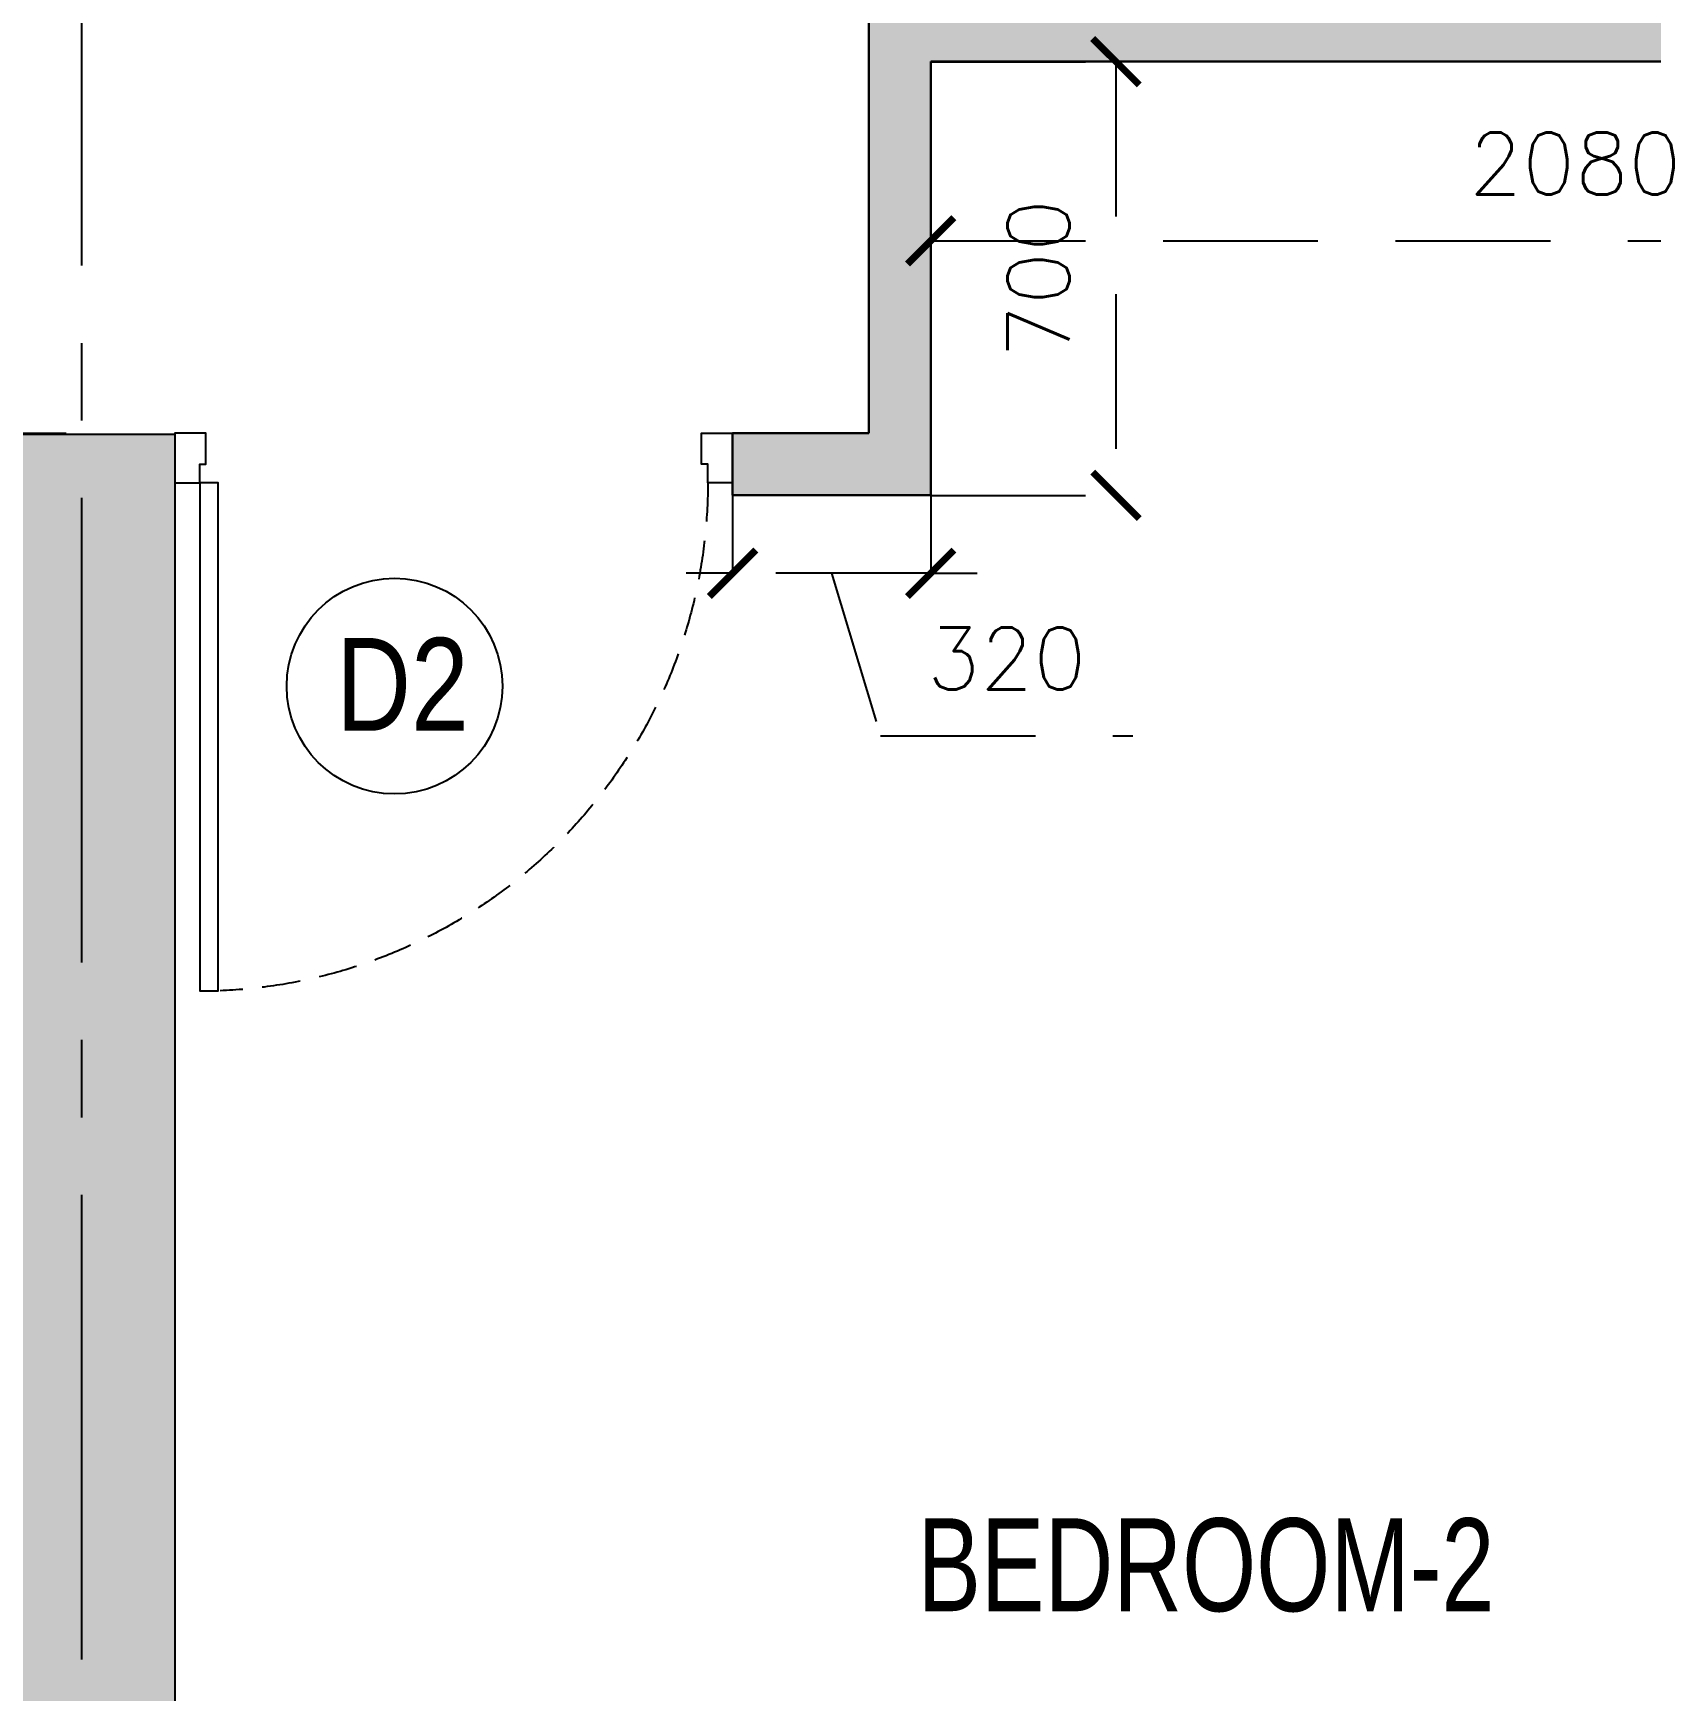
# Model space of a CAD drawing. Header units: millimetres. Extents: x 1180970 to 1231451, y -5737889 to -5695638.
# Drawn here: x 1222383 to 1224994, y -5717479 to -5714803 of the extents above; entities that cross this region are included whole.
import ezdxf
from ezdxf.enums import TextEntityAlignment as Align

# ---------------------------------------------------------------- set-up
doc = ezdxf.new("R2010")
doc.units = ezdxf.units.MM
doc.header["$LTSCALE"] = 1000
doc.header["$MEASUREMENT"] = 0
for name, pattern in [('3BHK-A$1$AUDIT_D_120904163729-0', [0]), ('3BHK-A$2$HIDDEN', [0.375, 0.25, -0.125]), ('AUDIT_D_120904163729-0', [0]), ('T8(T9 IS SIMILAR) - GROUND FLOOR - DIMENSION & TEXTING$0$HIDDEN', [0.375, 0.25, -0.125]), ('T8_REFUGE COLUMNS$0$CENTER2', [1.125, 0.75, -0.125, 0.125, -0.125])]:
    doc.linetypes.add(name, pattern=pattern)
doc.layers.get('0').update_dxf_attribs({"linetype": 'AUDIT_D_120904163729-0'})
for name, color, linetype in [('3BHK-A$0$A-DOOR-FULL', 2, 'Continuous'), ('3BHK-A$1$A-HATCH -160', 251, '3BHK-A$1$AUDIT_D_120904163729-0'), ('T8(T9 IS SIMILAR) - GROUND FLOOR - DIMENSION & TEXTING$0$A-DIMENSIONS', 2, 'T8(T9 IS SIMILAR) - GROUND FLOOR - DIMENSION & TEXTING$0$HIDDEN'), ('T8(T9 IS SIMILAR) - GROUND FLOOR - DIMENSION & TEXTING$0$a-window-no', 125, 'Continuous'), ('T8_REFUGE COLUMNS$0$A-CENTERLINE', 193, 'T8_REFUGE COLUMNS$0$CENTER2'), ('T8_REFUGE COLUMNS$0$A-RCC COLS', 3, 'Continuous')]:
    doc.layers.add(name, color=color, linetype=linetype)
for name, color, linetype, lineweight in [('3BHK-A$2$A-WALL- 160', 6, 'Continuous', 30), ('T8(T9 IS SIMILAR) - GROUND FLOOR - DIMENSION & TEXTING$0$a-Text', 4, 'Continuous', 0), ('T8(T9 IS SIMILAR) - GROUND FLOOR$0$D&W', 8, 'Continuous', 25)]:
    doc.layers.add(name, color=color, linetype=linetype, lineweight=lineweight)
doc.layers.add('T8_REFUGE COLUMNS$0$COL-HATCH', color=7, linetype='Continuous', lineweight=25, true_color=0xa3a3a3)
doc.styles.add('T8(T9 IS SIMILAR) - GROUND FLOOR - DIMENSION & TEXTING$0$ARIAL ARROW', font='swisscl.ttf')
doc.styles.add('T8(T9 IS SIMILAR) - GROUND FLOOR - DIMENSION & TEXTING$0$LODHA STANDERD', font='sanss___.ttf')
doc.styles.add('T8(T9 IS SIMILAR) - GROUND FLOOR - DIMENSION & TEXTING$0$Romans 1', font='romans.shx', dxfattribs={"height": 100})
doc.dimstyles.new('T8(T9 IS SIMILAR) - GROUND FLOOR - DIMENSION & TEXTING$0$ALPINE S', dxfattribs={"dimscale": 0, "dimtxt": 100, "dimasz": 75, "dimexe": 0, "dimexo": 0, "dimgap": 75, "dimtad": 1, "dimdec": 0, "dimzin": 0, "dimdsep": 46, "dimtxsty": 'T8(T9 IS SIMILAR) - GROUND FLOOR - DIMENSION & TEXTING$0$Romans 1', "dimblk": 'T8(T9 IS SIMILAR) - GROUND FLOOR - DIMENSION & TEXTING$0$_ArchTick', "dimcen": 0.09, "dimclrd": 256, "dimclre": 256, "dimclrt": 7, "dimadec": 0, "dimazin": 0, "dimtfac": 1, "dimtdec": 0, "dimtofl": 0, "dimtmove": 1, "dimatfit": 0, "dimldrblk": 'T8(T9 IS SIMILAR) - GROUND FLOOR - DIMENSION & TEXTING$0$_Open90', "dimfxl": 1, "dimtolj": 1, "dimtzin": 0, "dimarcsym": 0})

# ---------------------------------------------------------------- blocks, each defined once
blk = doc.blocks.new('*U168')
for points in [[(0, 0), (0, 820), (30, 820), (30, 0)], [(-40, 0), (0, 0), (0, -30), (10, -30), (10, -80), (-40, -80)], [(860, 0), (820, 0), (820, -30), (810, -30), (810, -80), (860, -80)]]:
    blk.add_lwpolyline(points, close=True)
at = {"color": 0, "linetype": 'ByBlock', "ltscale": 0.25}
blk.add_arc((-1.2, -0.5), 821.2, 0.0347, 87.627, dxfattribs=at)
blk = doc.blocks.new('3BHK-A')
at = {"layer": '3BHK-A$1$A-HATCH -160', "linetype": 'ByBlock'}
h = blk.add_hatch(dxfattribs=at)
h.set_pattern_fill('ZIGZAG', color=256, scale=250)
h.set_pattern_definition([(9e-15, (1e-08, 0), (31.25, 31.25), [31.25, -31.25]), (90, (31.25, 0), (-31.25, 31.25), [31.25, -31.25])])
h.paths.add_polyline_path([(1185182.8, -5714749.5), (1186532.7, -5714749.5), (1186532.7, -5714149.5), (1186632.7, -5714149.5), (1186632.7, -5714749.5), (1188712.7, -5714749.5), (1188712.7, -5714049.5), (1189032.5, -5714049.5), (1189032.5, -5714149.5), (1188812.7, -5714149.5), (1188812.7, -5715449.5), (1189032.5, -5715449.5), (1189032.5, -5715549.5), (1188712.7, -5715549.5), (1188712.7, -5714849.5), (1186632.7, -5714849.5), (1186632.7, -5715664.5), (1186532.7, -5715664.5), (1186532.7, -5714849.5), (1185182.8, -5714849.5)])
h.paths.add_polyline_path([(1185182.8, -5713249.5), (1185782.7, -5713249.5), (1185782.7, -5713149.5), (1185182.8, -5713149.5)])
h.paths.add_polyline_path([(1186532.7, -5710699.5), (1186632.7, -5710699.5), (1186632.7, -5713249.5), (1186532.7, -5713249.5)])
h.paths.add_polyline_path([(1186532.7, -5717399.5), (1186632.7, -5717399.5), (1186632.7, -5716414.5), (1186532.7, -5716414.5)])
h.paths.add_polyline_path([(1194902.2, -5715375), (1194082.3, -5715375), (1194082.3, -5715475), (1194902.2, -5715475)])
h.paths.add_polyline_path([(1195782.2, -5715375), (1196682.2, -5715375), (1196682.2, -5715475), (1195782.2, -5715475)])
h.paths.add_polyline_path([(1194132.5, -5714149.9), (1196532.4, -5714149.9), (1196532.4, -5714049.9), (1194132.5, -5714049.9)])
h.paths.add_polyline_path([(1197432.4, -5711800.2), (1197532.4, -5711800.2), (1197532.4, -5714149.9), (1197432.4, -5714149.9)])
h.paths.add_polyline_path([(1198282.4, -5714149.9), (1198958.7, -5714149.9), (1198958.7, -5714049.9), (1198282.4, -5714049.9)])
h.paths.add_polyline_path([(1196871.9, -5720208.6), (1196082.2, -5720209.7), (1196082.3, -5720109.7), (1196082.2, -5720109.7), (1196182.2, -5720109.7), (1196871.9, -5720108.6)])
h.paths.add_polyline_path([(1193397.2, -5709939.9), (1193882.3, -5709939.6), (1193882.3, -5710040.1), (1193397.3, -5710040.1)])
h.paths.add_polyline_path([(1186632.7, -5708554.7), (1187192.3, -5708554.8), (1187192.3, -5708654.7), (1186632.7, -5708654.7)])
h.paths.add_polyline_path([(1194182.3, -5715724), (1194082.3, -5715724), (1194082.3, -5715474), (1194182.3, -5715474)])
at = {"layer": '3BHK-A$2$A-WALL- 160', "linetype": 'ByBlock'}
for p, q in [((1188812.7, -5715448.5, 0), (1188812.7, -5714148.5, 0)), ((1188712.7, -5714848.5, 0), (1186632.7, -5714848.5, 0)), ((1188712.7, -5715548.5, 0), (1188712.7, -5714848.5, 0)), ((1188812.7, -5715448.5, 0), (1189032.5, -5715448.5, 0)), ((1189032.5, -5715448.5, 0), (1189032.5, -5715548.5, 0)), ((1189932.4, -5715448.5, 0), (1189932.5, -5715448.5, 0)), ((1188712.7, -5715548.5, 0), (1189032.5, -5715548.5, 0)), ((1189932.4, -5715548.5, 0), (1189932.5, -5715548.5, 0))]:
    blk.add_line(p, q, dxfattribs=at)
at = {"layer": '3BHK-A$0$A-DOOR-FULL', "linetype": '3BHK-A$2$HIDDEN', "rotation": 180}
blk.add_blockref('*U168', (1189892.5, -5715528.5, 0), dxfattribs=at)
blk = doc.blocks.new('T8_REFUGE COLUMNS')
at = {"layer": 'T8_REFUGE COLUMNS$0$COL-HATCH', "linetype": 'ByBlock'}
h = blk.add_hatch(color=256, dxfattribs=at)
h.dxf.hatch_style = 1
h.paths.add_polyline_path([(1222612.1, -5719684.9), (1222312.1, -5719684.9), (1222312.1, -5715449.9), (1222612.1, -5715449.9)])
at = {"layer": 'T8_REFUGE COLUMNS$0$A-CENTERLINE'}
blk.add_line((1222462.1, -5720802.9), (1222462.1, -5702690.8), dxfattribs=at)
at = {"layer": 'T8_REFUGE COLUMNS$0$A-RCC COLS', "linetype": 'ByBlock'}
blk.add_lwpolyline([(1222612.1, -5719684.9), (1222312.1, -5719684.9), (1222312.1, -5715449.9), (1222612.1, -5715449.9)], close=True, dxfattribs=at)
blk = doc.blocks.new('T8(T9 IS SIMILAR) - GROUND FLOOR')
at = {"layer": 'T8(T9 IS SIMILAR) - GROUND FLOOR$0$D&W', "linetype": 'ByBlock'}
blk.add_blockref('T8_REFUGE COLUMNS', (0, 0), dxfattribs=at)
at = {"layer": 'T8(T9 IS SIMILAR) - GROUND FLOOR$0$D&W', "linetype": 'ByBlock', "xscale": -1}
blk.add_blockref('3BHK-A', (2412544.6, 0), dxfattribs=at)
blk = doc.blocks.new('T8(T9 IS SIMILAR) - GROUND FLOOR - DIMENSION & TEXTING$0$_ArchTick')
at = {"color": 0, "linetype": 'ByBlock', "const_width": 0.15}
blk.add_lwpolyline([(-0.5, -0.5), (0.5, 0.5)], dxfattribs=at)
blk = doc.blocks.new('*D632')
at = {"layer": 'T8(T9 IS SIMILAR) - GROUND FLOOR - DIMENSION & TEXTING$0$A-DIMENSIONS', "linetype": 'T8(T9 IS SIMILAR) - GROUND FLOOR - DIMENSION & TEXTING$0$HIDDEN', "lineweight": -2, "transparency": 16777216}
for p, q in [((1223831.7, -5714848.7), (1224130.7, -5714848.7)), ((1223831.7, -5715548.7), (1224130.7, -5715548.7))]:
    blk.add_line(p, q, dxfattribs=at)
at = {"layer": 'T8(T9 IS SIMILAR) - GROUND FLOOR - DIMENSION & TEXTING$0$A-DIMENSIONS', "lineweight": -2, "transparency": 16777216}
blk.add_line((1224130.7, -5714848.7), (1224130.7, -5715548.7), dxfattribs=at)
at = {"layer": 'T8(T9 IS SIMILAR) - GROUND FLOOR - DIMENSION & TEXTING$0$A-DIMENSIONS', "linetype": 'ByBlock', "lineweight": -2, "transparency": 16777216, "xscale": 75, "yscale": 75, "zscale": 75}
for p, rotation in [((1224130.7, -5714848.7), 90), ((1224130.7, -5715548.7), 270)]:
    blk.add_blockref('T8(T9 IS SIMILAR) - GROUND FLOOR - DIMENSION & TEXTING$0$_ArchTick', p, dxfattribs=dict(at, rotation=rotation))
at = {"layer": 'T8(T9 IS SIMILAR) - GROUND FLOOR - DIMENSION & TEXTING$0$A-DIMENSIONS', "color": 7, "linetype": 'ByBlock', "transparency": 16777216, "insert": (1224005.7, -5715198.7), "char_height": 100, "attachment_point": 5, "rotation": 90, "style": 'T8(T9 IS SIMILAR) - GROUND FLOOR - DIMENSION & TEXTING$0$Romans 1'}
blk.add_mtext('\\A1;700', dxfattribs=at)
blk = doc.blocks.new('T8(T9 IS SIMILAR) - GROUND FLOOR - DIMENSION & TEXTING$0$_Open90')
at = {"color": 0, "linetype": 'ByBlock', "lineweight": -2}
for p, q in [((-0.5, 0.5), (0, 0)), ((0, 0), (-1, 0)), ((0, 0), (-0.5, -0.5))]:
    blk.add_line(p, q, dxfattribs=at)
blk = doc.blocks.new('*D633')
at = {"layer": 'T8(T9 IS SIMILAR) - GROUND FLOOR - DIMENSION & TEXTING$0$A-DIMENSIONS', "linetype": 'T8(T9 IS SIMILAR) - GROUND FLOOR - DIMENSION & TEXTING$0$HIDDEN', "lineweight": -2, "transparency": 16777216}
for p, q in [((1223512.1, -5715548.7), (1223512.1, -5715674.5)), ((1223831.7, -5715548.7), (1223831.7, -5715674.5))]:
    blk.add_line(p, q, dxfattribs=at)
at = {"layer": 'T8(T9 IS SIMILAR) - GROUND FLOOR - DIMENSION & TEXTING$0$A-DIMENSIONS', "lineweight": -2, "transparency": 16777216}
for p, q in [((1223512.1, -5715674.5), (1223437.1, -5715674.5)), ((1223831.7, -5715674.5), (1223512.1, -5715674.5)), ((1223671.9, -5715674.5), (1223750.7, -5715937)), ((1223831.7, -5715674.5), (1223906.7, -5715674.5)), ((1223750.7, -5715937), (1224157.8, -5715937))]:
    blk.add_line(p, q, dxfattribs=at)
at = {"layer": 'T8(T9 IS SIMILAR) - GROUND FLOOR - DIMENSION & TEXTING$0$A-DIMENSIONS', "linetype": 'ByBlock', "lineweight": -2, "transparency": 16777216, "xscale": 75, "yscale": 75, "zscale": 75}
blk.add_blockref('T8(T9 IS SIMILAR) - GROUND FLOOR - DIMENSION & TEXTING$0$_ArchTick', (1223512.1, -5715674.5), dxfattribs=at)
at = {"layer": 'T8(T9 IS SIMILAR) - GROUND FLOOR - DIMENSION & TEXTING$0$A-DIMENSIONS', "linetype": 'ByBlock', "lineweight": -2, "transparency": 16777216, "xscale": 75, "yscale": 75, "zscale": 75, "rotation": 180}
blk.add_blockref('T8(T9 IS SIMILAR) - GROUND FLOOR - DIMENSION & TEXTING$0$_ArchTick', (1223831.7, -5715674.5), dxfattribs=at)
at = {"layer": 'T8(T9 IS SIMILAR) - GROUND FLOOR - DIMENSION & TEXTING$0$A-DIMENSIONS', "color": 7, "linetype": 'ByBlock', "transparency": 16777216, "insert": (1223954.3, -5715812), "char_height": 100, "attachment_point": 5, "style": 'T8(T9 IS SIMILAR) - GROUND FLOOR - DIMENSION & TEXTING$0$Romans 1'}
blk.add_mtext('\\A1;320', dxfattribs=at)
blk = doc.blocks.new('*D634')
at = {"layer": 'T8(T9 IS SIMILAR) - GROUND FLOOR - DIMENSION & TEXTING$0$A-DIMENSIONS', "linetype": 'T8(T9 IS SIMILAR) - GROUND FLOOR - DIMENSION & TEXTING$0$HIDDEN', "lineweight": -2, "transparency": 16777216}
for p, q in [((1223831.7, -5715361), (1223831.7, -5715137.9)), ((1225911.9, -5715311), (1225911.9, -5715137.9))]:
    blk.add_line(p, q, dxfattribs=at)
at = {"layer": 'T8(T9 IS SIMILAR) - GROUND FLOOR - DIMENSION & TEXTING$0$A-DIMENSIONS', "lineweight": -2, "transparency": 16777216}
blk.add_line((1223831.7, -5715137.9), (1225911.9, -5715137.9), dxfattribs=at)
at = {"layer": 'T8(T9 IS SIMILAR) - GROUND FLOOR - DIMENSION & TEXTING$0$A-DIMENSIONS', "linetype": 'ByBlock', "lineweight": -2, "transparency": 16777216, "xscale": 75, "yscale": 75, "zscale": 75, "rotation": 180}
blk.add_blockref('T8(T9 IS SIMILAR) - GROUND FLOOR - DIMENSION & TEXTING$0$_ArchTick', (1223831.7, -5715137.9), dxfattribs=at)
at = {"layer": 'T8(T9 IS SIMILAR) - GROUND FLOOR - DIMENSION & TEXTING$0$A-DIMENSIONS', "linetype": 'ByBlock', "lineweight": -2, "transparency": 16777216, "xscale": 75, "yscale": 75, "zscale": 75}
blk.add_blockref('T8(T9 IS SIMILAR) - GROUND FLOOR - DIMENSION & TEXTING$0$_ArchTick', (1225911.9, -5715137.9), dxfattribs=at)
at = {"layer": 'T8(T9 IS SIMILAR) - GROUND FLOOR - DIMENSION & TEXTING$0$A-DIMENSIONS', "color": 7, "linetype": 'ByBlock', "transparency": 16777216, "insert": (1224871.8, -5715012.9), "char_height": 100, "attachment_point": 5, "style": 'T8(T9 IS SIMILAR) - GROUND FLOOR - DIMENSION & TEXTING$0$Romans 1'}
blk.add_mtext('\\A1;2080', dxfattribs=at)
blk = doc.blocks.new('T8(T9 IS SIMILAR) - GROUND FLOOR - DIMENSION & TEXTING$0$WINDOW TAG')
at = {"layer": 'T8(T9 IS SIMILAR) - GROUND FLOOR - DIMENSION & TEXTING$0$a-window-no'}
blk.add_circle((0, 0), 174.1, dxfattribs=at)
at = {"layer": 'T8(T9 IS SIMILAR) - GROUND FLOOR - DIMENSION & TEXTING$0$a-window-no', "style": 'T8(T9 IS SIMILAR) - GROUND FLOOR - DIMENSION & TEXTING$0$LODHA STANDERD'}
blk.add_attdef('WINDOW', text='', height=150, dxfattribs=at).set_placement((11.3, 2.8), align=Align.MIDDLE_CENTER)
blk = doc.blocks.new('*D484')
at = {"layer": 'T8(T9 IS SIMILAR) - GROUND FLOOR - DIMENSION & TEXTING$0$A-DIMENSIONS', "linetype": 'T8(T9 IS SIMILAR) - GROUND FLOOR - DIMENSION & TEXTING$0$HIDDEN', "lineweight": -2, "transparency": 16777216}
for p, q in [((1222436.9, -5714149.3), (1222115.1, -5714149.3)), ((1222436.9, -5715449.1), (1222115.1, -5715449.1))]:
    blk.add_line(p, q, dxfattribs=at)
at = {"layer": 'T8(T9 IS SIMILAR) - GROUND FLOOR - DIMENSION & TEXTING$0$A-DIMENSIONS', "lineweight": -2, "transparency": 16777216}
blk.add_line((1222115.1, -5714149.3), (1222115.1, -5715449.1), dxfattribs=at)
at = {"layer": 'T8(T9 IS SIMILAR) - GROUND FLOOR - DIMENSION & TEXTING$0$A-DIMENSIONS', "linetype": 'ByBlock', "lineweight": -2, "transparency": 16777216, "xscale": 75, "yscale": 75, "zscale": 75}
for p, rotation in [((1222115.1, -5714149.3), 90), ((1222115.1, -5715449.1), 270)]:
    blk.add_blockref('T8(T9 IS SIMILAR) - GROUND FLOOR - DIMENSION & TEXTING$0$_ArchTick', p, dxfattribs=dict(at, rotation=rotation))
at = {"layer": 'T8(T9 IS SIMILAR) - GROUND FLOOR - DIMENSION & TEXTING$0$A-DIMENSIONS', "color": 7, "linetype": 'ByBlock', "transparency": 16777216, "insert": (1221990.1, -5714799.2), "char_height": 100, "attachment_point": 5, "rotation": 90, "style": 'T8(T9 IS SIMILAR) - GROUND FLOOR - DIMENSION & TEXTING$0$Romans 1'}
blk.add_mtext('\\A1;1300', dxfattribs=at)
blk = doc.blocks.new('T8(T9 IS SIMILAR) - GROUND FLOOR - DIMENSION & TEXTING')
at = {"layer": 'T8(T9 IS SIMILAR) - GROUND FLOOR - DIMENSION & TEXTING$0$a-window-no'}
ref = blk.add_blockref('T8(T9 IS SIMILAR) - GROUND FLOOR - DIMENSION & TEXTING$0$WINDOW TAG', (1222966.6, -5715856.6, 1.6), dxfattribs=at)
ref.add_attrib('WINDOW', 'D2', dxfattribs={"height": 150, "style": 'T8(T9 IS SIMILAR) - GROUND FLOOR - DIMENSION & TEXTING$0$LODHA STANDERD', "width": 0.8}).set_placement((1222979.2, -5715853.8, 1.6), align=Align.MIDDLE_CENTER)
at = {"layer": 'T8(T9 IS SIMILAR) - GROUND FLOOR - DIMENSION & TEXTING$0$a-Text', "style": 'T8(T9 IS SIMILAR) - GROUND FLOOR - DIMENSION & TEXTING$0$ARIAL ARROW'}
blk.add_text('BEDROOM-2', height=150, dxfattribs=at).set_placement((1223810.3, -5717350, 0.5))
at = {"layer": 'T8(T9 IS SIMILAR) - GROUND FLOOR - DIMENSION & TEXTING$0$A-DIMENSIONS', "linetype": 'ByBlock'}
for base, p1, p2, angle, picture, middle in [((1222115.1, -5715449.1, 0.5), (1222436.9, -5714149.3), (1222436.9, -5715449.1, 0.5), 90, '*D484', (1221990.1, -5714799.2, 0.5)), ((1224130.7, -5715548.7, 0.5), (1223831.7, -5714848.7, 0.5), (1223831.7, -5715548.7, 0.5), 270, '*D632', (1224005.7, -5715198.7, 0.5))]:
    dim = blk.add_linear_dim(base=base, p1=p1, p2=p2, angle=angle, dimstyle='T8(T9 IS SIMILAR) - GROUND FLOOR - DIMENSION & TEXTING$0$ALPINE S', override={"dimscale": 1, "dimfxl": 5, "dimarcsym": 1}, dxfattribs=at)
    dim.commit()
    dim.dimension.update_dxf_attribs({"geometry": picture, "text_midpoint": middle})
for base, p1, p2, picture, middle in [((1225911.9, -5715137.9, 0.5), (1223831.7, -5715361, 0.5), (1225911.9, -5715311, 0.5), '*D634', (1224871.8, -5715012.9, 0.5)), ((1223512.1, -5715674.5, 0.5), (1223831.7, -5715548.7, 0.5), (1223512.1, -5715548.7, 0.5), '*D633', (1223825.7, -5715812, 0.5))]:
    dim = blk.add_linear_dim(base=base, p1=p1, p2=p2, dimstyle='T8(T9 IS SIMILAR) - GROUND FLOOR - DIMENSION & TEXTING$0$ALPINE S', override={"dimscale": 1, "dimfxl": 5, "dimarcsym": 1}, dxfattribs=at)
    dim.commit()
    dim.dimension.update_dxf_attribs({"geometry": picture, "text_midpoint": middle})

msp = doc.modelspace()

# ---------------------------------------------------------------- block references
at = {"linetype": 'ByBlock'}
msp.add_blockref('T8(T9 IS SIMILAR) - GROUND FLOOR', (0, 0), dxfattribs=at)

# ---------------------------------------------------------------- next in the draw order: block references
msp.add_blockref('T8(T9 IS SIMILAR) - GROUND FLOOR - DIMENSION & TEXTING', (0, 0), dxfattribs=at)

doc.saveas('drawing.dxf')
